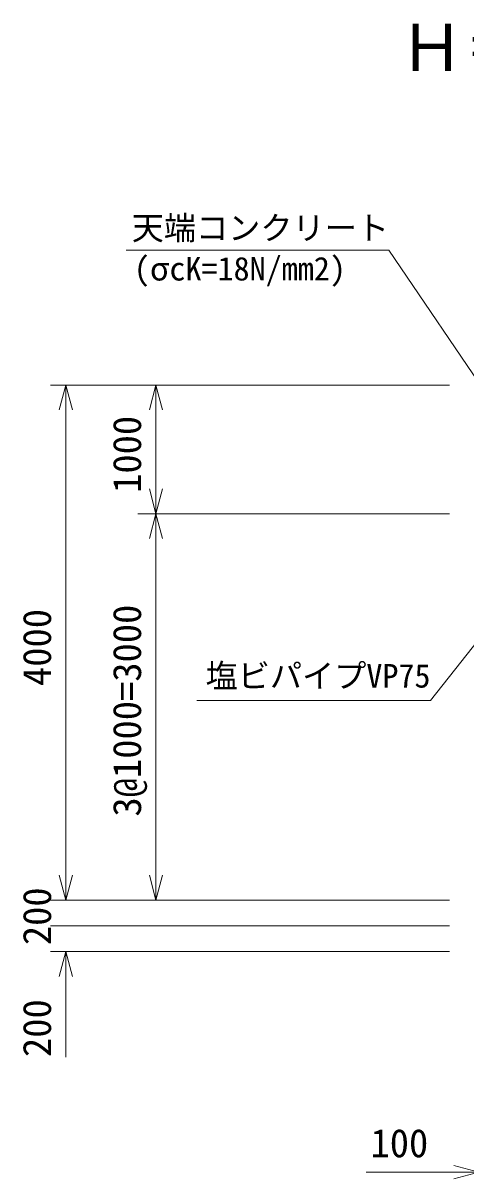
# Model space of a CAD drawing. Units: millimetres, scale not verified. Extents: x 0 to 84100, y 0 to 59400.
# Drawn here: x 17389 to 20833, y 16450 to 25425 of the extents above; entities that cross this region are included whole.
import ezdxf
from ezdxf.enums import TextEntityAlignment as Align

# ---------------------------------------------------------------- set-up
doc = ezdxf.new("R2010")
doc.units = ezdxf.units.MM
doc.header["$LTSCALE"] = 100
for name, color, linetype, lineweight in [('0_2', 4, 'Continuous', 18), ('Nd50ライン', 7, 'Continuous', 18), ('メッシュ', 4, 'Continuous', 18), ('地形08.10.06', 7, 'Continuous', 18)]:
    doc.layers.add(name, color=color, linetype=linetype, lineweight=lineweight)
doc.styles.add('ＭＳ ゴシック', font='')
doc.styles.get('ＭＳ ゴシック').set_extended_font_data('MS Gothic')

msp = doc.modelspace()

# ---------------------------------------------------------------- linework, layer by layer
at = {"layer": '0_2'}
for p, q in [((20706, 22614.5), (17601.9, 22614.5)), ((17722.8, 22614.5), (17671.1, 22421.3)), ((17722.8, 22614.5), (17774.6, 22421.3)), ((17722.8, 18614.6), (17722.8, 22614.5)), ((18422.8, 22614.5), (18371.1, 22421.3)), ((18422.8, 22614.5), (18474.6, 22421.3)), ((18422.8, 21614.8), (18422.8, 22614.5)), ((18422.8, 21614.8), (18371.1, 21808)), ((18422.8, 21614.8), (18474.6, 21808)), ((20706, 21614.8), (18281.8, 21614.8)), ((18422.8, 21614.8), (18371.1, 21421.6)), ((18422.8, 18614.6), (18422.8, 21614.8)), ((18422.8, 21614.8), (18474.6, 21421.6)), ((17722.8, 18614.6), (17671.1, 18807.8)), ((17722.8, 18614.6), (17774.6, 18807.8)), ((18422.8, 18614.6), (18371.1, 18807.8)), ((18422.8, 18614.6), (18474.6, 18807.8)), ((20706, 18614.6), (17601.9, 18614.6)), ((20706, 18614.6), (18822.8, 18614.6)), ((20706, 18414.7), (17601.9, 18414.7)), ((20706, 18214.7), (17601.9, 18214.7)), ((17722.8, 18214.7), (17671.1, 18021.5)), ((17722.8, 18214.7), (17774.6, 18021.5)), ((17722.8, 18214.7), (17722.8, 17396)), ((20931.9, 16501.5), (20738.7, 16553.3)), ((20931.9, 16501.5), (20055.8, 16501.5)), ((20931.9, 16501.5), (20738.7, 16449.7))]:
    msp.add_line(p, q, dxfattribs=at)
at = {"layer": 'メッシュ'}
for p, q in [((20558.4, 20164.6), (21031.9, 20764.9)), ((18741.6, 20164.6), (20558.4, 20164.6))]:
    msp.add_line(p, q, dxfattribs=at)
at = {"layer": '地形08.10.06', "color": 4, "lineweight": 9}
for p, q in [((18190, 23661), (20234.2, 23661)), ((20234.2, 23661), (21205.6, 22229))]:
    msp.add_line(p, q, dxfattribs=at)

# ---------------------------------------------------------------- texts
at = {"layer": '0_2', "color": 7, "style": 'ＭＳ ゴシック'}
for s, p in [('1000', (18372.8, 21777.2)), ('4000', (17672.8, 20277.1)), ('3@1000=3000', (18372.8, 19263.5)), ('200', (17672.8, 18264.7)), ('200', (17672.8, 17396))]:
    msp.add_text(s, height=219.9, rotation=90, dxfattribs=at).set_placement(p, align=Align.BOTTOM_LEFT)
msp.add_text('100', height=219.9, dxfattribs=at).set_placement((20090.9, 16551.5), align=Align.BOTTOM_LEFT)
at = {"layer": 'Nd50ライン', "style": 'ＭＳ ゴシック'}
msp.add_text('Ｈ＝４．０ｍ', height=366.6, dxfattribs=at).set_placement((20317.1, 24942.2), align=Align.BOTTOM_LEFT)
at = {"layer": 'メッシュ', "color": 7, "style": 'ＭＳ ゴシック'}
msp.add_text('塩ビパイプVP75', height=183.3, dxfattribs=at).set_placement((18808.4, 20209.8), align=Align.BOTTOM_LEFT)
at = {"layer": '地形08.10.06', "style": 'ＭＳ ゴシック'}
for s, p in [('天端コンクリート', (18234.2, 23688.3)), ('(σcK=18N/mm2)', (18250.8, 23371.6))]:
    msp.add_text(s, height=183.3, dxfattribs=at).set_placement(p, align=Align.BOTTOM_LEFT)

doc.saveas('drawing.dxf')
